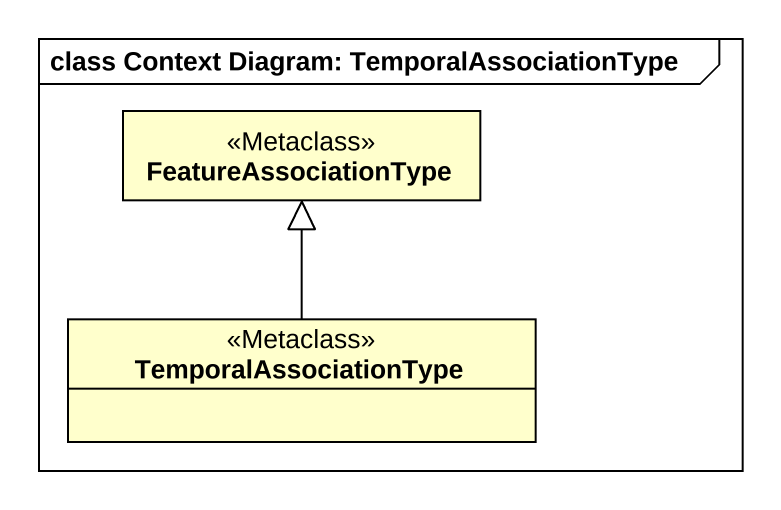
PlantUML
@startuml
mainframe class Context Diagram: TemporalAssociationType
hide circle
hide empty members
class FeatureAssociationType <<Metaclass>>
class TemporalAssociationType <<Metaclass>>
TemporalAssociationType -up-|> FeatureAssociationType
@enduml
